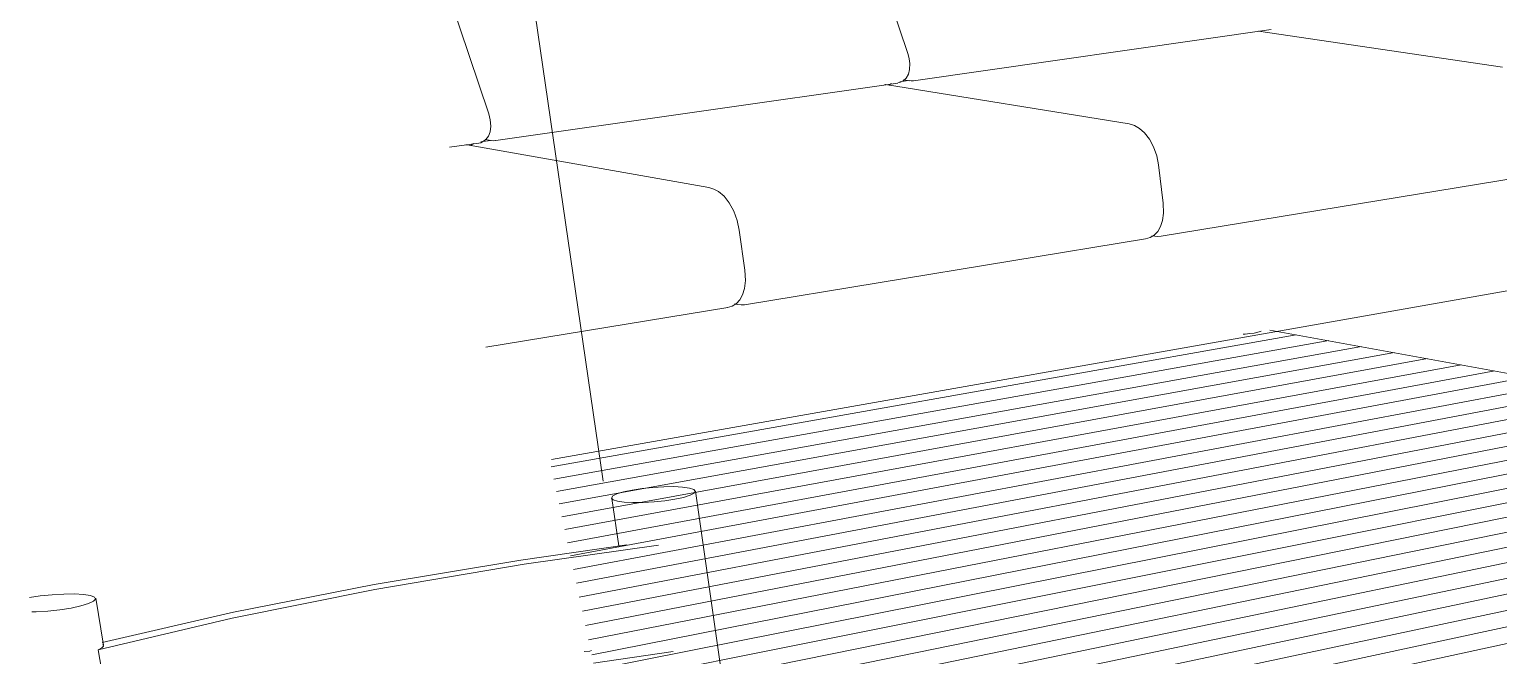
# Model space of a CAD drawing. Header units: inches. Extents: x 490.8 to 498.2, y -67.1 to -6.9.
# Drawn here: x 492.4077 to 492.6262, y -32.1327 to -32.0396 of the extents above; entities that cross this region are included whole.
import ezdxf

# ---------------------------------------------------------------- set-up
doc = ezdxf.new("R2010")
doc.units = ezdxf.units.IN
doc.header["$MEASUREMENT"] = 0
for name, color, linetype, lineweight in [('A-FLOR', 192, 'Continuous', 13), ('A-FLOR-PATT', 8, 'Continuous', 13), ('A-WALL', 113, 'Continuous', 13), ('I-FURN', 30, 'Continuous', 9)]:
    doc.layers.add(name, color=color, linetype=linetype, lineweight=lineweight)

# ---------------------------------------------------------------- blocks, each defined once
blk = doc.blocks.new('FP_21-Kitchen_Entry')
at = {"layer": 'A-FLOR-PATT', "lineweight": 9}
for p, q in [((-428.12641, -32.08497), (-428.23723, -32.10462)), ((-428.12158, -32.08585), (-428.23684, -32.10644)), ((-428.11672, -32.08674), (-428.23644, -32.10827)), ((-428.11181, -32.08763), (-428.23604, -32.11014)), ((-428.10688, -32.08852), (-428.23563, -32.11203)), ((-428.1019, -32.08943), (-428.23522, -32.11395)), ((-428.09689, -32.09034), (-428.23479, -32.11589)), ((-428.09185, -32.09126), (-428.23437, -32.11787)), ((-428.09043, -32.09287), (-428.23393, -32.11987)), ((-428.07377, -32.09162), (-428.23349, -32.1219)), ((-428.07348, -32.09348), (-428.23305, -32.12397)), ((-428.07319, -32.09537), (-428.23259, -32.12606)), ((-428.0729, -32.09728), (-428.23213, -32.12819)), ((-428.0707, -32.09886), (-428.23167, -32.13035)), ((-428.06852, -32.10046), (-428.23119, -32.13254)), ((-428.06821, -32.10246), (-428.23071, -32.13476)), ((-428.07319, -32.10556), (-428.23023, -32.13702)), ((-428.07287, -32.10763), (-428.22973, -32.13932)), ((-428.07255, -32.10973), (-428.22922, -32.14165)), ((-428.07221, -32.11187), (-428.22871, -32.14402)), ((-428.07188, -32.11405), (-428.22819, -32.14643)), ((-428.07153, -32.11626), (-428.22766, -32.14887)), ((-428.07119, -32.11851), (-428.22713, -32.15136)), ((-428.07083, -32.12079), (-428.22658, -32.15389)), ((-428.07047, -32.12312), (-428.22602, -32.15646)), ((-428.0701, -32.12548), (-428.22546, -32.15907))]:
    blk.add_line(p, q, dxfattribs=at)

msp = doc.modelspace()

# ---------------------------------------------------------------- linework, layer by layer
at = {"layer": 'A-WALL'}
msp.add_line((492.49305, -32.10676), (492.41106, -31.54518), dxfattribs=at)
at = {"layer": 'I-FURN'}
for p, q in [((492.52714, -32.00946), (492.53838, -32.04334)), ((492.46411, -32.01676), (492.47602, -32.05212)), ((492.59239, -32.03959), (492.53918, -32.04722)), ((492.59051, -32.03984), (492.59046, -32.03984)), ((492.59051, -32.03984), (492.62678, -32.04522)), ((492.53686, -32.04756), (492.47704, -32.05613)), ((492.5355, -32.04787), (492.53593, -32.04764)), ((492.53717, -32.04737), (492.53846, -32.04719)), ((492.53858, -32.04722), (492.53772, -32.04708)), ((492.53504, -32.0478), (492.5349, -32.0478)), ((492.53504, -32.0478), (492.57124, -32.05363)), ((492.47481, -32.05631), (492.47629, -32.0561)), ((492.47639, -32.05612), (492.47547, -32.05596)), ((492.47452, -32.05649), (492.47016, -32.05712)), ((492.47279, -32.05674), (492.4726, -32.05673)), ((492.47279, -32.05674), (492.50876, -32.0631)), ((492.47376, -32.05656), (492.47332, -32.05683)), ((492.57562, -32.05972), (492.57632, -32.06542)), ((492.62899, -32.06166), (492.57602, -32.07035)), ((492.51327, -32.06945), (492.5141, -32.0754)), ((492.57371, -32.07073), (492.51406, -32.08052)), ((492.57509, -32.07034), (492.57461, -32.07026)), ((492.62915, -32.07815), (492.48534, -32.10354)), ((492.51306, -32.0805), (492.51255, -32.0804)), ((492.51155, -32.08093), (492.47556, -32.08684)), ((492.5922, -32.08428), (492.63207, -32.09153)), ((492.50676, -32.10821), (492.527, -32.25022)), ((492.49534, -32.11635), (492.49431, -32.1093)), ((492.41758, -32.12416), (492.41873, -32.13112)), ((492.50344, -32.13205), (492.49161, -32.13379))]:
    msp.add_line(p, q, dxfattribs=at)
for points in [[(492.53686, -32.04755, 0), (492.53714, -32.04749, 0), (492.53767, -32.04724, 0), (492.5381, -32.04683, 0), (492.53842, -32.04627, 0), (492.53861, -32.04555, 0), (492.53864, -32.04465, 0), (492.53855, -32.04398, 0), (492.53838, -32.04334, 0)], [(492.53917, -32.04722, 0), (492.53886, -32.04724, 0), (492.53858, -32.04721, 0)], [(492.47452, -32.05649, 0), (492.47482, -32.05643, 0), (492.4751, -32.05632, 0), (492.47559, -32.05598, 0), (492.47596, -32.05548, 0), (492.47622, -32.05482, 0), (492.47632, -32.05396, 0), (492.47624, -32.05301, 0), (492.47602, -32.05212, 0)], [(492.57562, -32.05972, 0), (492.57535, -32.05837, 0), (492.57489, -32.05707, 0), (492.57427, -32.05591, 0), (492.57355, -32.05498, 0), (492.57278, -32.0543, 0), (492.57205, -32.05388, 0), (492.57124, -32.05363, 0)], [(492.47703, -32.05613, 0), (492.47669, -32.05615, 0), (492.47639, -32.05612, 0)], [(492.51327, -32.06945, 0), (492.51296, -32.068, 0), (492.51244, -32.06659, 0), (492.51176, -32.06537, 0), (492.511, -32.0644, 0), (492.51019, -32.0637, 0), (492.50951, -32.06333, 0), (492.50876, -32.0631, 0)], [(492.57371, -32.07073, 0), (492.57438, -32.07053, 0), (492.57499, -32.07016, 0), (492.5755, -32.06962, 0), (492.57592, -32.06891, 0), (492.57622, -32.068, 0), (492.57638, -32.0669, 0), (492.57632, -32.06542, 0)], [(492.57602, -32.07035, 0), (492.57553, -32.07038, 0), (492.57508, -32.07034, 0)], [(492.51154, -32.08093, 0), (492.51223, -32.08072, 0), (492.51284, -32.08034, 0), (492.51335, -32.07979, 0), (492.51377, -32.07905, 0), (492.51406, -32.07809, 0), (492.51419, -32.07692, 0), (492.5141, -32.0754, 0)], [(492.51405, -32.08052, 0), (492.51354, -32.08055, 0), (492.51306, -32.0805, 0)], [(492.5909, -32.08444, 0), (492.5908, -32.08448, 0), (492.5904, -32.08461, 0), (492.58986, -32.08473, 0), (492.5892, -32.08482, 0), (492.58849, -32.08489, 0), (492.58823, -32.08491, 0)], [(492.50649, -32.10798, 0), (492.50585, -32.10777, 0), (492.50484, -32.10763, 0), (492.50355, -32.10756, 0), (492.50204, -32.10757, 0), (492.50043, -32.10767, 0), (492.49883, -32.10783, 0), (492.49734, -32.10806, 0), (492.49606, -32.10833, 0), (492.49508, -32.10864, 0), (492.49447, -32.10895, 0), (492.49427, -32.10925, 0), (492.4945, -32.10951, 0)], [(492.4945, -32.10951, 0), (492.49514, -32.10972, 0), (492.49614, -32.10987, 0), (492.49745, -32.10994, 0), (492.49897, -32.10992, 0), (492.50059, -32.10983, 0), (492.50221, -32.10966, 0), (492.5037, -32.10943, 0), (492.50498, -32.10915, 0), (492.50595, -32.10885, 0), (492.50655, -32.10854, 0), (492.50673, -32.10824, 0), (492.50649, -32.10798, 0)], [(492.41794, -32.13182, 0), (492.43787, -32.1271, 0), (492.45909, -32.12285, 0), (492.48126, -32.1191, 0), (492.50125, -32.11624, 0)], [(492.49657, -32.11619, 0), (492.48077, -32.11847, 0), (492.45897, -32.12211, 0), (492.43804, -32.12623, 0), (492.41851, -32.13074, 0)], [(492.41576, -32.12358, 0), (492.4144, -32.1235, 0), (492.4128, -32.12352, 0), (492.41106, -32.12362, 0), (492.4093, -32.12381, 0), (492.40769, -32.12405, 0)], [(492.40804, -32.12618, 0), (492.40869, -32.12616, 0), (492.41045, -32.12606, 0), (492.41222, -32.12587, 0), (492.4139, -32.12561, 0), (492.41535, -32.1253, 0), (492.41649, -32.12495, 0), (492.41724, -32.1246, 0), (492.41754, -32.12427, 0), (492.41738, -32.12398, 0), (492.41677, -32.12374, 0), (492.41576, -32.12358, 0)], [(492.41794, -32.13182, 0), (492.41846, -32.13154, 0), (492.41869, -32.13126, 0), (492.41863, -32.13101, 0)], [(492.42076, -32.14845, 0), (492.41936, -32.14015, 0), (492.41794, -32.13182, 0)], [(492.4913, -32.13194, 0), (492.49104, -32.13201, 0), (492.49021, -32.13209, 0)]]:
    msp.add_polyline3d(points, dxfattribs=at)

# ---------------------------------------------------------------- block references
at = {"layer": 'A-FLOR', "lineweight": 9}
msp.add_blockref('FP_21-Kitchen_Entry', (920.72253, 0), dxfattribs=at)

doc.saveas('drawing.dxf')
